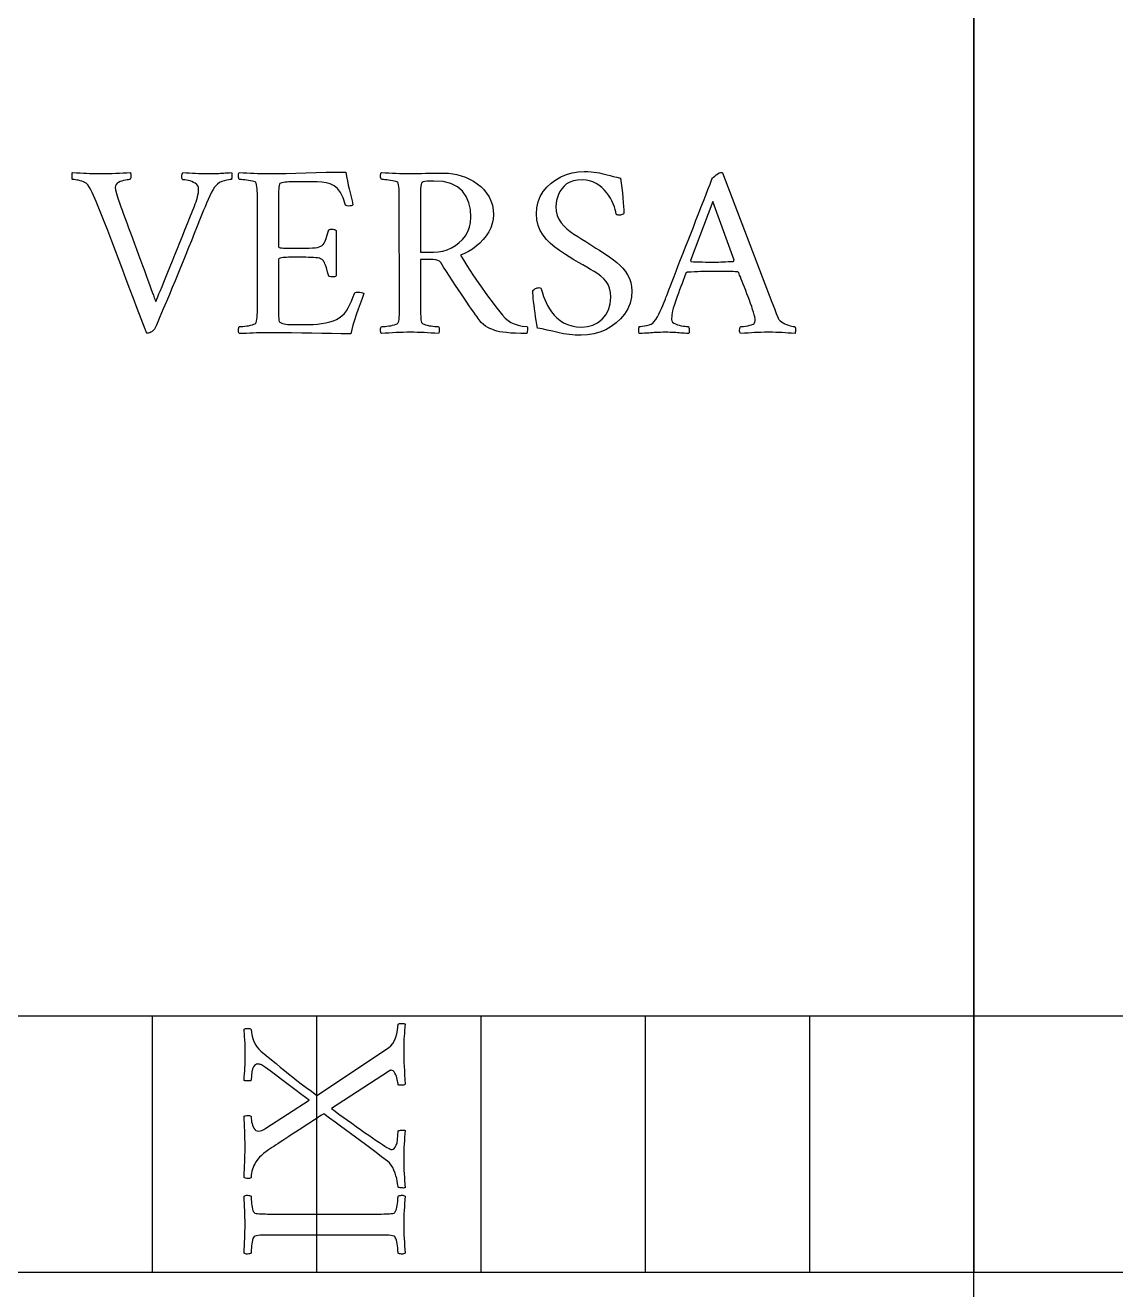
# Model space of a CAD drawing. Header units: millimetres. Extents: x -76 to 76, y -76 to 86.
# Drawn here: x -16.79 to 2.51, y -35.19 to -12.82 of the extents above; entities that cross this region are included whole.
import ezdxf

# ---------------------------------------------------------------- set-up
doc = ezdxf.new("R2010")
doc.units = ezdxf.units.MM
for name, color, linetype in [('CUT_OUTER', 1, 'Continuous'), ('ENGRAVE', 7, 'Continuous'), ('TEXT', 5, 'Continuous')]:
    doc.layers.add(name, color=color, linetype=linetype)

msp = doc.modelspace()

# ---------------------------------------------------------------- linework, layer by layer
at = {"layer": 'CUT_OUTER'}
msp.add_arc((0.0001, -0.0001), 75.9999, 179.913117, 0.0001, dxfattribs=at)
at = {"layer": 'ENGRAVE'}
for points in [[(0, -51.3), (0, 51.3)], [(-34.884, 0), (-34.884, -34.884), (34.884, -34.884), (34.884, 0)], [(-30.3491, 0), (-30.3491, -30.3491), (30.3491, -30.3491), (30.3491, 0)], [(0, 0), (0, -34.884)], [(-14.535, -34.884), (-14.535, -30.3491)], [(-11.628, -34.884), (-11.628, -30.3491)], [(-8.721, -34.884), (-8.721, -30.3491)], [(-5.814, -34.884), (-5.814, -30.3491)], [(-2.907, -34.884), (-2.907, -30.3491)], [(0, -34.884), (0, -30.3491)], [(0, -34.884), (0, -30.3491)]]:
    msp.add_lwpolyline(points, dxfattribs=at)
for radius in [74.48, 74.48, 72.485, 68.78, 68.78, 65.854, 60.42, 60.42, 57.228, 51.3, 51.3]:
    msp.add_circle((0, 0), radius, dxfattribs=at)
at = {"layer": 'TEXT'}
for points in [[(-15.4583, -15.4408), (-15.3887, -15.4404), (-15.3201, -15.4391), (-15.2526, -15.4371), (-15.1862, -15.4342), (-15.1207, -15.431), (-15.0557, -15.4282), (-14.9912, -15.4256), (-14.9273, -15.4232), (-14.9236, -15.4341), (-14.9213, -15.449), (-14.9203, -15.4681), (-14.9207, -15.4913), (-14.9225, -15.5136), (-14.9257, -15.5302), (-14.9302, -15.541), (-14.9361, -15.5461), (-14.9477, -15.5468), (-14.9652, -15.5489), (-14.9883, -15.5523), (-15.0173, -15.5571), (-15.0487, -15.5637), (-15.0793, -15.5724), (-15.109, -15.5834), (-15.138, -15.5966), (-15.1629, -15.6129), (-15.1808, -15.6333), (-15.1915, -15.6579), (-15.195, -15.6865), (-15.1901, -15.731), (-15.1753, -15.7941), (-15.1506, -15.8758), (-15.116, -15.9762), (-15.097, -16.0284), (-15.0749, -16.0887), (-15.0498, -16.1568), (-15.0217, -16.2329), (-14.9914, -16.3151), (-14.9597, -16.4013), (-14.9266, -16.4917), (-14.8922, -16.5862), (-14.857, -16.6828), (-14.8214, -16.7793), (-14.7856, -16.8759), (-14.7496, -16.9724), (-14.7142, -17.067), (-14.6805, -17.1578), (-14.6484, -17.2448), (-14.6179, -17.3279), (-14.5897, -17.4054), (-14.5642, -17.4755), (-14.5414, -17.5381), (-14.5214, -17.5934), (-14.5048, -17.6391), (-14.4923, -17.673), (-14.4839, -17.695), (-14.4797, -17.7053), (-14.4728, -17.6904), (-14.461, -17.6631), (-14.4443, -17.6234), (-14.4226, -17.5715), (-14.397, -17.5093), (-14.3683, -17.4393), (-14.3366, -17.3612), (-14.3019, -17.2752), (-14.2648, -17.1829), (-14.2257, -17.086), (-14.1847, -16.9843), (-14.1417, -16.8781), (-14.0977, -16.769), (-14.0534, -16.6592), (-14.0089, -16.5485), (-13.964, -16.437), (-13.9197, -16.3267), (-13.8768, -16.2198), (-13.8352, -16.1161), (-13.795, -16.0157), (-13.7802, -15.9778), (-13.7665, -15.9389), (-13.7539, -15.8988), (-13.7424, -15.8577), (-13.7328, -15.8177), (-13.7259, -15.7809), (-13.7218, -15.7474), (-13.7204, -15.7173), (-13.7241, -15.6844), (-13.7353, -15.6558), (-13.7538, -15.6317), (-13.7797, -15.6119), (-13.8099, -15.5958), (-13.8411, -15.5823), (-13.8735, -15.5716), (-13.907, -15.5637), (-13.9384, -15.5579), (-13.9646, -15.5538), (-13.9855, -15.5513), (-14.0013, -15.5505), (-14.009, -15.5435), (-14.0145, -15.5313), (-14.0178, -15.5139), (-14.0189, -15.4913), (-14.0178, -15.4681), (-14.0145, -15.449), (-14.009, -15.4341), (-14.0013, -15.4232), (-13.9429, -15.4256), (-13.8861, -15.4282), (-13.831, -15.431), (-13.7775, -15.4342), (-13.724, -15.4371), (-13.6689, -15.4391), (-13.6121, -15.4404), (-13.5537, -15.4408), (-13.5058, -15.4406), (-13.4632, -15.4402), (-13.4257, -15.4395), (-13.3935, -15.4386), (-13.364, -15.4374), (-13.3348, -15.4358), (-13.3059, -15.4341), (-13.2772, -15.432), (-13.247, -15.4298), (-13.2136, -15.4276), (-13.1768, -15.4254), (-13.1368, -15.4232), (-13.1332, -15.4342), (-13.1313, -15.4496), (-13.131, -15.4693), (-13.1324, -15.4934), (-13.1348, -15.5165), (-13.1378, -15.5329), (-13.1414, -15.5428), (-13.1455, -15.5461), (-13.1629, -15.5475), (-13.1889, -15.5516), (-13.2233, -15.5585), (-13.2662, -15.5681), (-13.3111, -15.5818), (-13.3512, -15.601), (-13.3868, -15.6257), (-13.4176, -15.6558), (-13.4389, -15.6834), (-13.4632, -15.7222), (-13.4904, -15.7723), (-13.5208, -15.8336), (-13.5516, -15.8998), (-13.5806, -15.9647), (-13.6076, -16.0282), (-13.6327, -16.0903), (-13.6907, -16.2343), (-13.7462, -16.3723), (-13.7993, -16.5042), (-13.8499, -16.6301), (-13.899, -16.7519), (-13.9476, -16.8715), (-13.9956, -16.9889), (-14.043, -17.1041), (-14.0906, -17.2193), (-14.139, -17.3367), (-14.1882, -17.4563), (-14.2383, -17.578), (-14.2904, -17.7042), (-14.3458, -17.837), (-14.4045, -17.9763), (-14.4665, -18.1222), (-14.4845, -18.1606), (-14.5033, -18.1925), (-14.5229, -18.2177), (-14.5433, -18.2363), (-14.5643, -18.2498), (-14.5855, -18.2594), (-14.6071, -18.2651), (-14.6289, -18.2671), (-14.6352, -18.2653), (-14.641, -18.2599), (-14.6462, -18.251), (-14.6508, -18.2385), (-14.6552, -18.2252), (-14.6596, -18.2139), (-14.664, -18.2044), (-14.6684, -18.1968), (-14.7396, -18.0091), (-14.8083, -17.8277), (-14.8745, -17.6525), (-14.9383, -17.4837), (-15.0011, -17.3173), (-15.0645, -17.1496), (-15.1284, -16.9805), (-15.1928, -16.81), (-15.2596, -16.6345), (-15.3305, -16.4502), (-15.4055, -16.2571), (-15.4847, -16.0552), (-15.5087, -15.9932), (-15.5324, -15.9345), (-15.5558, -15.8791), (-15.579, -15.827), (-15.6028, -15.7776), (-15.6278, -15.7304), (-15.6543, -15.6854), (-15.6822, -15.6427), (-15.6953, -15.6259), (-15.7129, -15.6108), (-15.7348, -15.5974), (-15.7612, -15.5856), (-15.7895, -15.5755), (-15.8177, -15.567), (-15.8455, -15.5601), (-15.8731, -15.5549), (-15.8987, -15.551), (-15.9208, -15.5483), (-15.9393, -15.5467), (-15.9543, -15.5461), (-15.9562, -15.5424), (-15.9575, -15.5313), (-15.9584, -15.5128), (-15.9586, -15.4869), (-15.9584, -15.4607), (-15.9575, -15.4413), (-15.9562, -15.4289), (-15.9543, -15.4232), (-15.8828, -15.4256), (-15.8177, -15.4282), (-15.7588, -15.431), (-15.7063, -15.4342), (-15.6538, -15.4371), (-15.5949, -15.4391), (-15.5298, -15.4404), (-15.4583, -15.4408)], [(-12.4916, -15.4408), (-12.3364, -15.44), (-12.1734, -15.4375), (-12.0028, -15.4334), (-11.8246, -15.4276), (-11.6435, -15.4219), (-11.4647, -15.4177), (-11.288, -15.4153), (-11.1136, -15.4145), (-11.1018, -15.494), (-11.0884, -15.5702), (-11.0733, -15.6432), (-11.0565, -15.7129), (-11.0393, -15.7815), (-11.0225, -15.8511), (-11.0063, -15.9219), (-10.9907, -15.9938), (-11.0036, -16.0034), (-11.0203, -16.0102), (-11.0409, -16.0143), (-11.0653, -16.0157), (-11.0906, -16.0138), (-11.1092, -16.008), (-11.1213, -15.9984), (-11.1268, -15.985), (-11.1654, -15.8673), (-11.2112, -15.7732), (-11.2642, -15.7027), (-11.3242, -15.6558), (-11.3906, -15.6251), (-11.4625, -15.6032), (-11.5398, -15.59), (-11.6227, -15.5856), (-11.9913, -15.5856), (-12.0072, -15.5857), (-12.0286, -15.5862), (-12.0555, -15.5868), (-12.0879, -15.5878), (-12.1224, -15.5893), (-12.1559, -15.5916), (-12.1883, -15.5948), (-12.2195, -15.5988), (-12.247, -15.604), (-12.2678, -15.6108), (-12.2821, -15.6193), (-12.2897, -15.6295), (-12.2956, -15.6531), (-12.3002, -15.68), (-12.3033, -15.7101), (-12.3051, -15.7436), (-12.3061, -15.779), (-12.3068, -15.8149), (-12.3072, -15.8514), (-12.3073, -15.8884), (-12.3073, -15.903), (-12.3073, -15.9159), (-12.3073, -15.9271), (-12.3073, -15.9367), (-12.3073, -16.7354), (-12.3037, -16.7434), (-12.293, -16.7497), (-12.2752, -16.7544), (-12.2502, -16.7574), (-12.2209, -16.7593), (-12.1899, -16.7607), (-12.1573, -16.7615), (-12.123, -16.7618), (-11.8992, -16.7618), (-11.8266, -16.7612), (-11.7626, -16.7596), (-11.707, -16.7568), (-11.66, -16.753), (-11.6201, -16.7472), (-11.5859, -16.7387), (-11.5575, -16.7275), (-11.5349, -16.7135), (-11.5162, -16.6962), (-11.4998, -16.6751), (-11.4855, -16.6501), (-11.4735, -16.6213), (-11.4622, -16.5879), (-11.4504, -16.5489), (-11.4381, -16.5045), (-11.4252, -16.4546), (-11.4197, -16.4411), (-11.4076, -16.4315), (-11.389, -16.4258), (-11.3637, -16.4238), (-11.3393, -16.4252), (-11.3188, -16.4293), (-11.302, -16.4362), (-11.2891, -16.4458), (-11.2891, -17.2533), (-11.3001, -17.261), (-11.3155, -17.2665), (-11.3352, -17.2697), (-11.3594, -17.2708), (-11.3832, -17.2689), (-11.4021, -17.2632), (-11.4161, -17.2536), (-11.4252, -17.2401), (-11.4399, -17.1829), (-11.4532, -17.1342), (-11.4651, -17.0941), (-11.4757, -17.0624), (-11.4853, -17.0371), (-11.4943, -17.0163), (-11.5028, -16.9998), (-11.5108, -16.9878), (-11.5189, -16.9783), (-11.5278, -16.9697), (-11.5375, -16.9619), (-11.5481, -16.9549), (-11.5626, -16.9468), (-11.5843, -16.9401), (-11.6131, -16.9347), (-11.649, -16.9307), (-11.6895, -16.9277), (-11.7318, -16.9252), (-11.7761, -16.9233), (-11.8224, -16.9219), (-11.8688, -16.921), (-11.914, -16.9203), (-11.9577, -16.9199), (-12.0001, -16.9198), (-12.0296, -16.9199), (-12.061, -16.9203), (-12.0943, -16.921), (-12.1296, -16.9219), (-12.1645, -16.9233), (-12.197, -16.9252), (-12.2271, -16.9277), (-12.2546, -16.9307), (-12.2777, -16.935), (-12.2941, -16.9411), (-12.304, -16.9492), (-12.3073, -16.9593), (-12.3073, -17.7755), (-12.3073, -17.7805), (-12.3073, -17.7865), (-12.3073, -17.7936), (-12.3073, -17.8019), (-12.3072, -17.8348), (-12.3068, -17.8721), (-12.3061, -17.9138), (-12.3051, -17.9599), (-12.303, -18.0029), (-12.2991, -18.0356), (-12.2932, -18.0578), (-12.2854, -18.0696), (-12.2622, -18.0834), (-12.2365, -18.0943), (-12.2084, -18.1021), (-12.1778, -18.1069), (-12.1415, -18.1098), (-12.0961, -18.1118), (-12.0417, -18.113), (-11.9782, -18.1135), (-11.7719, -18.1135), (-11.6954, -18.1115), (-11.6194, -18.1058), (-11.544, -18.0962), (-11.4691, -18.0827), (-11.3983, -18.0657), (-11.3352, -18.0454), (-11.2798, -18.0218), (-11.2321, -17.995), (-11.1844, -17.9608), (-11.1421, -17.9198), (-11.1054, -17.8719), (-11.0741, -17.8172), (-11.0458, -17.7578), (-11.0181, -17.696), (-10.991, -17.6317), (-10.9644, -17.5649), (-10.9572, -17.5534), (-10.9446, -17.5451), (-10.9265, -17.5402), (-10.9029, -17.5385), (-10.8667, -17.5402), (-10.8371, -17.5451), (-10.8141, -17.5534), (-10.7976, -17.5649), (-10.829, -17.654), (-10.8618, -17.7459), (-10.8959, -17.8405), (-10.9315, -17.9379), (-10.9645, -18.0331), (-10.9913, -18.1211), (-11.0117, -18.2021), (-11.0258, -18.2758), (-11.1989, -18.2753), (-11.3714, -18.2736), (-11.5434, -18.2709), (-11.7148, -18.2671), (-11.8915, -18.2632), (-12.0791, -18.2605), (-12.2777, -18.2588), (-12.4872, -18.2583), (-12.5599, -18.2587), (-12.6288, -18.2599), (-12.6938, -18.262), (-12.7549, -18.2649), (-12.8147, -18.2677), (-12.8756, -18.2698), (-12.9376, -18.271), (-13.0007, -18.2715), (-13.0082, -18.261), (-13.0133, -18.2473), (-13.0159, -18.2303), (-13.0161, -18.21), (-13.0143, -18.1897), (-13.0111, -18.1727), (-13.0066, -18.159), (-13.0007, -18.1486), (-12.9848, -18.1482), (-12.9634, -18.1469), (-12.9365, -18.1449), (-12.9042, -18.142), (-12.8695, -18.138), (-12.8356, -18.1327), (-12.8025, -18.1259), (-12.7703, -18.1178), (-12.7422, -18.1088), (-12.7215, -18.0992), (-12.7082, -18.089), (-12.7023, -18.0784), (-12.6945, -18.0501), (-12.6886, -18.018), (-12.6846, -17.9821), (-12.6825, -17.9423), (-12.6816, -17.8998), (-12.6809, -17.8556), (-12.6805, -17.8098), (-12.6803, -17.7624), (-12.6803, -15.9323), (-12.6805, -15.8847), (-12.6809, -15.8385), (-12.6816, -15.7937), (-12.6825, -15.7502), (-12.6846, -15.7095), (-12.6886, -15.6728), (-12.6945, -15.6403), (-12.7023, -15.6119), (-12.7082, -15.5996), (-12.7215, -15.5889), (-12.7422, -15.5798), (-12.7703, -15.5724), (-12.8025, -15.5663), (-12.8356, -15.5609), (-12.8695, -15.5564), (-12.9042, -15.5527), (-12.9365, -15.5498), (-12.9634, -15.5478), (-12.9848, -15.5465), (-13.0007, -15.5461), (-13.0066, -15.5357), (-13.0111, -15.522), (-13.0143, -15.505), (-13.0161, -15.4847), (-13.0159, -15.4644), (-13.0133, -15.4474), (-13.0082, -15.4337), (-13.0007, -15.4232), (-12.9351, -15.4256), (-12.8701, -15.4282), (-12.8057, -15.431), (-12.7418, -15.4342), (-12.6784, -15.4371), (-12.6156, -15.4391), (-12.5533, -15.4404), (-12.4916, -15.4408)], [(-9.3713, -15.432), (-9.2983, -15.435), (-9.2243, -15.4441), (-9.1491, -15.4592), (-9.0729, -15.4803), (-8.9976, -15.5072), (-8.9253, -15.5395), (-8.8561, -15.5774), (-8.7898, -15.6207), (-8.7282, -15.6697), (-8.673, -15.7244), (-8.624, -15.7849), (-8.5814, -15.8511), (-8.5468, -15.9231), (-8.5221, -16.0009), (-8.5073, -16.0844), (-8.5024, -16.1737), (-8.5077, -16.2499), (-8.5238, -16.3251), (-8.5505, -16.3992), (-8.5879, -16.4721), (-8.6337, -16.5423), (-8.6856, -16.6082), (-8.7435, -16.6696), (-8.8074, -16.7267), (-8.875, -16.7777), (-8.944, -16.821), (-9.0143, -16.8567), (-9.086, -16.8846), (-9.0295, -16.9771), (-8.9741, -17.0657), (-8.9198, -17.1504), (-8.8666, -17.2313), (-8.8134, -17.3102), (-8.7591, -17.3888), (-8.7037, -17.4671), (-8.6472, -17.5451), (-8.5885, -17.6251), (-8.5265, -17.7092), (-8.4612, -17.7973), (-8.3926, -17.8896), (-8.3456, -17.9472), (-8.2966, -17.9972), (-8.2458, -18.0394), (-8.193, -18.074), (-8.1349, -18.1017), (-8.0684, -18.1233), (-7.9934, -18.139), (-7.9099, -18.1486), (-7.9028, -18.1593), (-7.8989, -18.1738), (-7.8984, -18.1922), (-7.9011, -18.2144), (-7.9052, -18.2361), (-7.9088, -18.2528), (-7.9118, -18.2646), (-7.9143, -18.2715), (-8.0173, -18.2705), (-8.1112, -18.2676), (-8.1961, -18.2628), (-8.272, -18.2561), (-8.3385, -18.248), (-8.3954, -18.2391), (-8.4427, -18.2293), (-8.4804, -18.2188), (-8.5046, -18.2088), (-8.5331, -18.1963), (-8.566, -18.1813), (-8.6033, -18.1639), (-8.6425, -18.1416), (-8.6812, -18.1118), (-8.7193, -18.0746), (-8.7569, -18.0301), (-8.7728, -18.0084), (-8.7942, -17.9785), (-8.8211, -17.9404), (-8.8534, -17.894), (-8.8902, -17.8408), (-8.9302, -17.7821), (-8.9736, -17.7179), (-9.0202, -17.6483), (-9.0693, -17.5746), (-9.1201, -17.4985), (-9.1724, -17.4199), (-9.2265, -17.3389), (-9.2808, -17.257), (-9.334, -17.1759), (-9.3861, -17.0957), (-9.4371, -17.0163), (-9.4585, -16.9933), (-9.4876, -16.9768), (-9.5244, -16.9669), (-9.5688, -16.9636), (-9.7926, -16.9636), (-9.7926, -17.7624), (-9.7926, -17.769), (-9.7926, -17.7755), (-9.7926, -17.7821), (-9.7926, -17.7887), (-9.7926, -17.7953), (-9.7926, -17.8019), (-9.7926, -17.8085), (-9.7926, -17.815), (-9.7925, -17.8558), (-9.7921, -17.8946), (-9.7914, -17.9315), (-9.7904, -17.9664), (-9.7886, -17.9989), (-9.7855, -18.0284), (-9.781, -18.0549), (-9.7751, -18.0784), (-9.7674, -18.089), (-9.7531, -18.0992), (-9.7323, -18.1088), (-9.7048, -18.1178), (-9.6736, -18.1259), (-9.6412, -18.1327), (-9.6077, -18.138), (-9.5732, -18.142), (-9.5408, -18.1449), (-9.5139, -18.1469), (-9.4925, -18.1482), (-9.4766, -18.1486), (-9.4707, -18.159), (-9.4662, -18.1727), (-9.4631, -18.1897), (-9.4613, -18.21), (-9.4614, -18.2303), (-9.464, -18.2473), (-9.4691, -18.261), (-9.4766, -18.2715), (-9.5418, -18.2672), (-9.6055, -18.2632), (-9.6679, -18.2595), (-9.729, -18.2561), (-9.7897, -18.2532), (-9.8513, -18.2512), (-9.9137, -18.2499), (-9.9769, -18.2495), (-10.0387, -18.2499), (-10.1009, -18.2512), (-10.1637, -18.2532), (-10.2271, -18.2561), (-10.291, -18.2595), (-10.3555, -18.2632), (-10.4205, -18.2672), (-10.486, -18.2715), (-10.4936, -18.261), (-10.4986, -18.2473), (-10.5012, -18.2303), (-10.5014, -18.21), (-10.4996, -18.1897), (-10.4964, -18.1727), (-10.4919, -18.159), (-10.486, -18.1486), (-10.4701, -18.1482), (-10.4487, -18.1469), (-10.4218, -18.1449), (-10.3895, -18.142), (-10.3548, -18.138), (-10.3209, -18.1327), (-10.2878, -18.1259), (-10.2556, -18.1178), (-10.2275, -18.1088), (-10.2068, -18.0992), (-10.1935, -18.089), (-10.1876, -18.0784), (-10.1798, -18.0501), (-10.1739, -18.018), (-10.1699, -17.9821), (-10.1678, -17.9423), (-10.1669, -17.8998), (-10.1662, -17.8556), (-10.1658, -17.8098), (-10.1656, -17.7624), (-10.17, -15.9323), (-10.1702, -15.8847), (-10.1706, -15.8385), (-10.1713, -15.7937), (-10.1722, -15.7502), (-10.1743, -15.7095), (-10.1783, -15.6728), (-10.1842, -15.6403), (-10.192, -15.6119), (-10.1979, -15.5996), (-10.2112, -15.5889), (-10.2319, -15.5798), (-10.26, -15.5724), (-10.2921, -15.5663), (-10.3247, -15.5609), (-10.3579, -15.5564), (-10.3917, -15.5527), (-10.4231, -15.5498), (-10.4493, -15.5478), (-10.4702, -15.5465), (-10.486, -15.5461), (-10.4919, -15.5357), (-10.4964, -15.522), (-10.4996, -15.505), (-10.5014, -15.4847), (-10.5012, -15.4644), (-10.4986, -15.4474), (-10.4936, -15.4337), (-10.486, -15.4232), (-10.4206, -15.4256), (-10.356, -15.4282), (-10.2922, -15.431), (-10.2293, -15.4342), (-10.1669, -15.4371), (-10.1048, -15.4391), (-10.0429, -15.4404), (-9.9813, -15.4408), (-9.9165, -15.4405), (-9.8491, -15.4397), (-9.7793, -15.4383), (-9.707, -15.4364), (-9.6309, -15.4345), (-9.5496, -15.4331), (-9.4631, -15.4323), (-9.3713, -15.432)], [(-6.9005, -15.4057), (-6.8354, -15.4066), (-6.776, -15.4095), (-6.7224, -15.4143), (-6.6745, -15.421), (-6.6292, -15.4294), (-6.5834, -15.4391), (-6.5371, -15.4502), (-6.4902, -15.4627), (-6.4401, -15.4764), (-6.3843, -15.4913), (-6.3227, -15.5072), (-6.2554, -15.5242), (-6.2429, -15.6082), (-6.2318, -15.6937), (-6.2221, -15.7805), (-6.2137, -15.8687), (-6.2067, -15.9519), (-6.2011, -16.0239), (-6.1968, -16.0847), (-6.1939, -16.1342), (-6.1942, -16.1445), (-6.1994, -16.1534), (-6.2096, -16.1609), (-6.2247, -16.1671), (-6.2414, -16.1719), (-6.2565, -16.1753), (-6.2699, -16.1774), (-6.2817, -16.1781), (-6.2962, -16.177), (-6.3091, -16.1737), (-6.3204, -16.1682), (-6.33, -16.1605), (-6.3366, -16.1194), (-6.3475, -16.0749), (-6.3629, -16.0272), (-6.3826, -15.9762), (-6.4066, -15.9241), (-6.4348, -15.8731), (-6.467, -15.8231), (-6.5033, -15.7743), (-6.5437, -15.7281), (-6.5878, -15.686), (-6.6358, -15.648), (-6.6877, -15.6141), (-6.7432, -15.5863), (-6.8023, -15.5664), (-6.865, -15.5545), (-6.9312, -15.5505), (-7.0143, -15.5552), (-7.0881, -15.5692), (-7.1526, -15.5925), (-7.2077, -15.6251), (-7.2546, -15.6646), (-7.2944, -15.7085), (-7.327, -15.7568), (-7.3525, -15.8094), (-7.3717, -15.864), (-7.3854, -15.918), (-7.3937, -15.9715), (-7.3964, -16.0245), (-7.3908, -16.1065), (-7.3739, -16.1814), (-7.3458, -16.2491), (-7.3065, -16.3097), (-7.2585, -16.3651), (-7.2044, -16.4173), (-7.1443, -16.4661), (-7.0782, -16.5116), (-7.009, -16.5558), (-6.9395, -16.6005), (-6.8696, -16.6457), (-6.7996, -16.6915), (-6.7455, -16.7253), (-6.6888, -16.7607), (-6.6292, -16.7977), (-6.567, -16.8364), (-6.5039, -16.877), (-6.4419, -16.9198), (-6.381, -16.9647), (-6.3212, -17.0119), (-6.2647, -17.062), (-6.2137, -17.1156), (-6.1682, -17.1728), (-6.1281, -17.2335), (-6.0955, -17.2981), (-6.0722, -17.3668), (-6.0582, -17.4397), (-6.0535, -17.5166), (-6.0616, -17.6295), (-6.0859, -17.7355), (-6.1263, -17.8346), (-6.183, -17.9269), (-6.2524, -18.0109), (-6.3311, -18.0849), (-6.4191, -18.1491), (-6.5165, -18.2034), (-6.62, -18.2466), (-6.7266, -18.2775), (-6.8362, -18.296), (-6.9488, -18.3022), (-7.0553, -18.2992), (-7.16, -18.2901), (-7.2627, -18.275), (-7.3635, -18.2539), (-7.4607, -18.2309), (-7.5528, -18.21), (-7.6396, -18.1914), (-7.7212, -18.1749), (-7.7339, -18.1102), (-7.7459, -18.0432), (-7.757, -17.9741), (-7.7673, -17.9028), (-7.7766, -17.8326), (-7.7848, -17.7668), (-7.7919, -17.7053), (-7.798, -17.6483), (-7.8028, -17.5986), (-7.8062, -17.5594), (-7.8083, -17.5306), (-7.809, -17.5122), (-7.7976, -17.5017), (-7.7854, -17.4919), (-7.7723, -17.483), (-7.7585, -17.4749), (-7.7441, -17.4682), (-7.7294, -17.4634), (-7.7145, -17.4605), (-7.6992, -17.4596), (-7.6814, -17.462), (-7.6674, -17.4694), (-7.6573, -17.4818), (-7.651, -17.4991), (-7.6426, -17.5327), (-7.6307, -17.572), (-7.6152, -17.6171), (-7.5961, -17.668), (-7.5728, -17.7222), (-7.5445, -17.7772), (-7.5113, -17.833), (-7.4732, -17.8896), (-7.4296, -17.9444), (-7.38, -17.9944), (-7.3243, -18.0398), (-7.2626, -18.0805), (-7.1939, -18.1141), (-7.1172, -18.1381), (-7.0326, -18.1525), (-6.94, -18.1573), (-6.8402, -18.1487), (-6.7469, -18.1228), (-6.6602, -18.0796), (-6.5801, -18.0191), (-6.5129, -17.943), (-6.4649, -17.8529), (-6.4361, -17.7488), (-6.4265, -17.6307), (-6.4316, -17.5457), (-6.4468, -17.4705), (-6.4722, -17.4052), (-6.5077, -17.3498), (-6.5513, -17.301), (-6.601, -17.2555), (-6.6567, -17.2132), (-6.7184, -17.1743), (-6.7843, -17.1364), (-6.8528, -17.0975), (-6.9237, -17.0574), (-6.9971, -17.0163), (-7.0789, -16.9668), (-7.1622, -16.9148), (-7.2468, -16.8604), (-7.3328, -16.8035), (-7.416, -16.7427), (-7.4924, -16.6767), (-7.562, -16.6056), (-7.6246, -16.5292), (-7.6765, -16.4466), (-7.7135, -16.3569), (-7.7357, -16.2601), (-7.7431, -16.1561), (-7.7356, -16.0457), (-7.713, -15.9427), (-7.6752, -15.8471), (-7.6224, -15.759), (-7.5576, -15.6793), (-7.4836, -15.6092), (-7.4007, -15.5487), (-7.3086, -15.4978), (-7.2107, -15.4575), (-7.1101, -15.4287), (-7.0067, -15.4114), (-6.9005, -15.4057)], [(-5.461, -17.6614), (-5.4584, -17.6547), (-5.4506, -17.6346), (-5.4376, -17.601), (-5.4193, -17.5539), (-5.3967, -17.4953), (-5.3705, -17.4272), (-5.3408, -17.3494), (-5.3074, -17.2621), (-5.2711, -17.1673), (-5.2323, -17.0673), (-5.191, -16.9621), (-5.1472, -16.8517), (-5.1021, -16.7379), (-5.0567, -16.6224), (-5.0111, -16.5053), (-4.9651, -16.3865), (-4.9194, -16.2682), (-4.8746, -16.1523), (-4.8306, -16.0389), (-4.7874, -15.9279), (-4.7458, -15.8215), (-4.7067, -15.7217), (-4.6701, -15.6284), (-4.636, -15.5417), (-4.6246, -15.5236), (-4.608, -15.5044), (-4.5862, -15.4841), (-4.5592, -15.4627), (-4.5313, -15.4435), (-4.5071, -15.4298), (-4.4863, -15.4216), (-4.4692, -15.4188), (-4.4652, -15.419), (-4.4621, -15.4194), (-4.4597, -15.4201), (-4.4582, -15.421), (-4.4567, -15.4223), (-4.4544, -15.4238), (-4.4512, -15.4256), (-4.4473, -15.4276), (-3.5739, -17.7185), (-3.5309, -17.8315), (-3.4982, -17.916), (-3.476, -17.9719), (-3.4642, -17.9994), (-3.4506, -18.0227), (-3.4318, -18.0443), (-3.4078, -18.0644), (-3.3786, -18.0827), (-3.3468, -18.0991), (-3.315, -18.1129), (-3.2832, -18.1243), (-3.2514, -18.1332), (-3.2224, -18.1399), (-3.1992, -18.1447), (-3.1818, -18.1476), (-3.1702, -18.1486), (-3.1628, -18.161), (-3.1581, -18.1765), (-3.1562, -18.1951), (-3.157, -18.2166), (-3.1592, -18.2373), (-3.1614, -18.2533), (-3.1636, -18.2647), (-3.1658, -18.2715), (-3.2278, -18.2672), (-3.2865, -18.2632), (-3.3419, -18.2595), (-3.394, -18.2561), (-3.4469, -18.2532), (-3.5048, -18.2512), (-3.5676, -18.2499), (-3.6354, -18.2495), (-3.7068, -18.2499), (-3.772, -18.2512), (-3.8308, -18.2532), (-3.8833, -18.2561), (-3.9358, -18.2595), (-3.9947, -18.2632), (-4.0598, -18.2672), (-4.1313, -18.2715), (-4.1388, -18.261), (-4.1439, -18.2473), (-4.1465, -18.2303), (-4.1466, -18.21), (-4.1446, -18.1897), (-4.1406, -18.1727), (-4.1347, -18.159), (-4.1269, -18.1486), (-4.1044, -18.1476), (-4.0764, -18.1447), (-4.043, -18.1399), (-4.004, -18.1332), (-3.9656, -18.1248), (-3.9338, -18.1151), (-3.9086, -18.104), (-3.8899, -18.0915), (-3.8822, -18.0811), (-3.8767, -18.0674), (-3.8734, -18.0504), (-3.8723, -18.0301), (-3.8741, -18.0069), (-3.8795, -17.9769), (-3.8884, -17.94), (-3.9009, -17.8962), (-3.9161, -17.8475), (-3.9332, -17.7958), (-3.9523, -17.7411), (-3.9733, -17.6834), (-3.9952, -17.6245), (-4.0172, -17.5665), (-4.0391, -17.5093), (-4.0611, -17.453), (-4.082, -17.3995), (-4.1011, -17.3509), (-4.1182, -17.3073), (-4.1335, -17.2686), (-4.146, -17.237), (-4.1549, -17.2143), (-4.1602, -17.2008), (-4.162, -17.1962), (-4.1625, -17.1957), (-4.1642, -17.194), (-4.1669, -17.1913), (-4.1708, -17.1875), (-4.1752, -17.1836), (-4.1796, -17.1809), (-4.1839, -17.1792), (-4.1883, -17.1787), (-4.2232, -17.1768), (-4.2618, -17.1754), (-4.3044, -17.1746), (-4.3507, -17.1743), (-4.3982, -17.1743), (-4.444, -17.1743), (-4.4881, -17.1743), (-4.5306, -17.1743), (-4.5416, -17.1743), (-4.5526, -17.1743), (-4.5636, -17.1743), (-4.5745, -17.1743), (-4.5852, -17.1743), (-4.5954, -17.1743), (-4.605, -17.1743), (-4.614, -17.1743), (-4.6774, -17.1744), (-4.7358, -17.1748), (-4.7893, -17.1755), (-4.8378, -17.1765), (-4.8872, -17.178), (-4.9432, -17.1803), (-5.0057, -17.1835), (-5.0748, -17.1875), (-5.0773, -17.1879), (-5.0803, -17.1891), (-5.0839, -17.1912), (-5.088, -17.194), (-5.0918, -17.1969), (-5.0946, -17.199), (-5.0962, -17.2002), (-5.0968, -17.2006), (-5.0988, -17.2061), (-5.105, -17.2226), (-5.1153, -17.25), (-5.1297, -17.2884), (-5.147, -17.3343), (-5.1659, -17.3844), (-5.1865, -17.4386), (-5.2087, -17.4969), (-5.231, -17.5562), (-5.252, -17.6137), (-5.2716, -17.6692), (-5.2899, -17.7229), (-5.3078, -17.7755), (-5.3222, -17.8238), (-5.3331, -17.8677), (-5.3403, -17.9072), (-5.3451, -17.9426), (-5.3486, -17.9741), (-5.3506, -18.0018), (-5.3513, -18.0257), (-5.3471, -18.0486), (-5.3343, -18.069), (-5.3131, -18.087), (-5.2833, -18.1025), (-5.249, -18.1155), (-5.2142, -18.1261), (-5.1788, -18.1342), (-5.1429, -18.1398), (-5.1101, -18.1436), (-5.0842, -18.1464), (-5.0651, -18.148), (-5.0529, -18.1486), (-5.0488, -18.1553), (-5.0452, -18.1667), (-5.0422, -18.1827), (-5.0397, -18.2034), (-5.0384, -18.225), (-5.0386, -18.2435), (-5.0405, -18.259), (-5.0441, -18.2715), (-5.0843, -18.2693), (-5.1215, -18.2671), (-5.1556, -18.2649), (-5.1867, -18.2627), (-5.2164, -18.2605), (-5.246, -18.2583), (-5.2756, -18.2561), (-5.3052, -18.2539), (-5.3372, -18.252), (-5.3738, -18.2506), (-5.4151, -18.2498), (-5.461, -18.2495), (-5.5074, -18.2498), (-5.5499, -18.2506), (-5.5886, -18.252), (-5.6234, -18.2539), (-5.6563, -18.2561), (-5.6892, -18.2583), (-5.7222, -18.2605), (-5.7551, -18.2627), (-5.7902, -18.2649), (-5.8297, -18.2671), (-5.8736, -18.2693), (-5.9218, -18.2715), (-5.9257, -18.2647), (-5.9284, -18.2533), (-5.9301, -18.2373), (-5.9306, -18.2166), (-5.9301, -18.1951), (-5.9284, -18.1765), (-5.9257, -18.161), (-5.9218, -18.1486), (-5.8987, -18.1473), (-5.8686, -18.1436), (-5.8317, -18.1375), (-5.788, -18.1288), (-5.7448, -18.1174), (-5.7095, -18.103), (-5.6822, -18.0856), (-5.6629, -18.0652), (-5.6312, -18.0223), (-5.602, -17.9769), (-5.5753, -17.929), (-5.551, -17.8787), (-5.5281, -17.8264), (-5.5055, -17.7728), (-5.4831, -17.7178), (-5.461, -17.6614)], [(-8.9017, -16.2132), (-8.9112, -16.0791), (-8.9396, -15.9575), (-8.9869, -15.8487), (-9.0531, -15.7524), (-9.1416, -15.6737), (-9.2556, -15.6174), (-9.395, -15.5837), (-9.56, -15.5724), (-9.5824, -15.5727), (-9.6099, -15.5735), (-9.6427, -15.5749), (-9.6807, -15.5768), (-9.717, -15.5807), (-9.7449, -15.5878), (-9.7642, -15.5982), (-9.7751, -15.6119), (-9.7829, -15.6351), (-9.7888, -15.6652), (-9.7928, -15.702), (-9.7948, -15.7458), (-9.7958, -15.7931), (-9.7965, -15.8407), (-9.7969, -15.8886), (-9.797, -15.9367), (-9.7926, -16.832), (-9.5644, -16.832), (-9.482, -16.8272), (-9.4015, -16.8128), (-9.3229, -16.7888), (-9.2462, -16.7552), (-9.174, -16.7129), (-9.1085, -16.663), (-9.05, -16.6054), (-8.9983, -16.5401), (-8.956, -16.4679), (-8.9259, -16.3893), (-8.9078, -16.3044), (-8.9017, -16.2132)], [(-4.6228, -15.9367), (-5.0134, -16.9812), (-5.0133, -16.9817), (-5.0128, -16.9834), (-5.0122, -16.9861), (-5.0112, -16.99), (-5.01, -16.9938), (-5.0085, -16.9966), (-5.0067, -16.9982), (-5.0046, -16.9987), (-4.9609, -17.0008), (-4.913, -17.0026), (-4.861, -17.0041), (-4.8049, -17.0053), (-4.7497, -17.0063), (-4.7002, -17.007), (-4.6564, -17.0074), (-4.6184, -17.0075), (-4.5692, -17.0073), (-4.5224, -17.0064), (-4.4781, -17.0051), (-4.4363, -17.0031), (-4.3947, -17.0009), (-4.3513, -16.9987), (-4.3059, -16.9966), (-4.2585, -16.9944), (-4.2546, -16.9937), (-4.2514, -16.9916), (-4.2491, -16.9882), (-4.2476, -16.9834), (-4.2466, -16.9786), (-4.2459, -16.9752), (-4.2455, -16.9731), (-4.2454, -16.9724)], [(-12.899, -32.6692), (-12.8994, -32.5919), (-12.9006, -32.5178), (-12.9027, -32.447), (-12.9056, -32.3796), (-12.9087, -32.314), (-12.9116, -32.249), (-12.9142, -32.1845), (-12.9165, -32.1206), (-12.9056, -32.1168), (-12.8902, -32.114), (-12.8705, -32.1124), (-12.8463, -32.1118), (-12.8233, -32.1129), (-12.8068, -32.1162), (-12.7969, -32.1217), (-12.7937, -32.1294), (-12.793, -32.1467), (-12.7909, -32.1678), (-12.7875, -32.1928), (-12.7827, -32.2216), (-12.7761, -32.2517), (-12.7673, -32.2808), (-12.7563, -32.3088), (-12.7432, -32.3357), (-12.7271, -32.3587), (-12.7075, -32.3752), (-12.6843, -32.385), (-12.6576, -32.3883), (-12.6315, -32.385), (-12.6016, -32.3752), (-12.5679, -32.3587), (-12.5303, -32.3357), (-11.7667, -31.8398), (-11.8943, -31.7443), (-12.018, -31.651), (-12.1378, -31.56), (-12.2538, -31.4711), (-12.3616, -31.3894), (-12.4568, -31.3197), (-12.5394, -31.2621), (-12.6093, -31.2166), (-12.6203, -31.2107), (-12.6313, -31.2061), (-12.6422, -31.203), (-12.6532, -31.2012), (-12.6631, -31.2002), (-12.6708, -31.1996), (-12.6763, -31.1991), (-12.6795, -31.199), (-12.6955, -31.2023), (-12.7125, -31.2122), (-12.7306, -31.2286), (-12.7498, -31.2517), (-12.767, -31.286), (-12.7794, -31.3362), (-12.7868, -31.4023), (-12.7893, -31.4843), (-12.7943, -31.4902), (-12.8052, -31.4947), (-12.8218, -31.4979), (-12.8441, -31.4996), (-12.8676, -31.5), (-12.8875, -31.4991), (-12.9038, -31.4968), (-12.9165, -31.4931), (-12.9123, -31.4312), (-12.9083, -31.3729), (-12.9046, -31.3182), (-12.9012, -31.267), (-12.8983, -31.2164), (-12.8962, -31.1634), (-12.895, -31.1078), (-12.8946, -31.0498), (-12.8951, -30.9697), (-12.8968, -30.8962), (-12.8995, -30.8293), (-12.9034, -30.7689), (-12.9075, -30.7143), (-12.911, -30.6647), (-12.9141, -30.62), (-12.9165, -30.5802), (-12.9061, -30.5762), (-12.8924, -30.5731), (-12.8754, -30.5708), (-12.8551, -30.5692), (-12.8345, -30.5697), (-12.8167, -30.5731), (-12.8016, -30.5795), (-12.7893, -30.589), (-12.7886, -30.6009), (-12.7865, -30.6192), (-12.7831, -30.6437), (-12.7783, -30.6746), (-12.7712, -30.7094), (-12.7607, -30.7459), (-12.747, -30.784), (-12.73, -30.8238), (-12.709, -30.8634), (-12.6834, -30.9011), (-12.6531, -30.9369), (-12.6181, -30.9708), (-12.5227, -31.0494), (-12.4338, -31.1228), (-12.3515, -31.1909), (-12.2758, -31.2539), (-12.2031, -31.3138), (-12.1299, -31.3729), (-12.0561, -31.4312), (-11.9818, -31.4887), (-11.9036, -31.5482), (-11.8183, -31.6126), (-11.7258, -31.682), (-11.6263, -31.7564), (-10.3623, -30.9138), (-10.3196, -30.8789), (-10.2834, -30.8359), (-10.2537, -30.7846), (-10.2307, -30.725), (-10.2134, -30.6628), (-10.2011, -30.6033), (-10.1937, -30.5465), (-10.1912, -30.4924), (-10.1805, -30.4868), (-10.166, -30.4831), (-10.1476, -30.4813), (-10.1254, -30.4815), (-10.1037, -30.4827), (-10.087, -30.4842), (-10.0752, -30.486), (-10.0683, -30.4881), (-10.0726, -30.5495), (-10.0765, -30.6065), (-10.0802, -30.6592), (-10.0837, -30.7075), (-10.0866, -30.756), (-10.0886, -30.8095), (-10.0898, -30.8679), (-10.0903, -30.9313), (-10.0898, -31.0184), (-10.0886, -31.0997), (-10.0866, -31.1753), (-10.0837, -31.2451), (-10.0802, -31.3149), (-10.0765, -31.3905), (-10.0726, -31.4718), (-10.0683, -31.5589), (-10.0793, -31.5666), (-10.0946, -31.572), (-10.1144, -31.5753), (-10.1385, -31.5764), (-10.1616, -31.5753), (-10.178, -31.572), (-10.1879, -31.5666), (-10.1912, -31.5589), (-10.192, -31.5437), (-10.1945, -31.5243), (-10.1986, -31.5009), (-10.2044, -31.4733), (-10.2119, -31.4441), (-10.2214, -31.4157), (-10.2327, -31.3881), (-10.246, -31.3614), (-10.261, -31.3384), (-10.2773, -31.3219), (-10.295, -31.312), (-10.3141, -31.3087), (-10.3189, -31.3091), (-10.3245, -31.3104), (-10.3309, -31.3124), (-10.3382, -31.3153), (-10.3455, -31.3187), (-10.3519, -31.3224), (-10.3575, -31.3264), (-10.3623, -31.3307), (-11.3717, -31.9846), (-11.3063, -32.0338), (-11.2373, -32.085), (-11.1648, -32.138), (-11.0887, -32.193), (-11.0112, -32.2486), (-10.9345, -32.3033), (-10.8587, -32.3572), (-10.7837, -32.4103), (-10.7112, -32.461), (-10.6432, -32.5079), (-10.5796, -32.551), (-10.5203, -32.5902), (-10.4677, -32.6245), (-10.4238, -32.6527), (-10.3887, -32.675), (-10.3623, -32.6911), (-10.3574, -32.6936), (-10.3514, -32.6966), (-10.3442, -32.7002), (-10.336, -32.7043), (-10.327, -32.7082), (-10.3174, -32.7109), (-10.3072, -32.7125), (-10.2965, -32.7131), (-10.2772, -32.7084), (-10.2587, -32.6944), (-10.241, -32.6711), (-10.2241, -32.6385), (-10.2097, -32.5946), (-10.1994, -32.5375), (-10.1932, -32.4673), (-10.1912, -32.3839), (-10.1805, -32.378), (-10.166, -32.3735), (-10.1476, -32.3704), (-10.1254, -32.3686), (-10.1037, -32.3682), (-10.087, -32.3691), (-10.0752, -32.3715), (-10.0683, -32.3752), (-10.0726, -32.4347), (-10.0765, -32.4948), (-10.0802, -32.5554), (-10.0837, -32.6165), (-10.0866, -32.6777), (-10.0886, -32.7383), (-10.0898, -32.7984), (-10.0903, -32.8579), (-10.0898, -32.9383), (-10.0886, -33.0126), (-10.0866, -33.0809), (-10.0837, -33.1432), (-10.0802, -33.203), (-10.0765, -33.2639), (-10.0726, -33.3259), (-10.0683, -33.3889), (-10.0808, -33.3924), (-10.0963, -33.3939), (-10.1148, -33.3935), (-10.1363, -33.3911), (-10.157, -33.388), (-10.1731, -33.3851), (-10.1845, -33.3825), (-10.1912, -33.3802), (-10.1922, -33.3669), (-10.195, -33.3445), (-10.1998, -33.3131), (-10.2066, -33.2726), (-10.2159, -33.2268), (-10.2285, -33.1794), (-10.2444, -33.1303), (-10.2636, -33.0795), (-10.2865, -33.0309), (-10.3135, -32.9879), (-10.3447, -32.9508), (-10.3799, -32.9194), (-10.483, -32.8401), (-10.5818, -32.7647), (-10.6761, -32.6931), (-10.7661, -32.6253), (-10.854, -32.5596), (-10.9422, -32.4942), (-11.0307, -32.4291), (-11.1194, -32.3642), (-11.21, -32.298), (-11.3043, -32.2287), (-11.402, -32.1564), (-11.5034, -32.0811), (-11.5452, -32.107), (-11.5917, -32.1365), (-11.6429, -32.1696), (-11.6987, -32.2062), (-11.7575, -32.2449), (-11.8177, -32.2841), (-11.8793, -32.3239), (-11.9423, -32.3642), (-12.0048, -32.4042), (-12.0651, -32.4432), (-12.1233, -32.481), (-12.1792, -32.5178), (-12.2316, -32.5524), (-12.2791, -32.5836), (-12.3216, -32.6116), (-12.3592, -32.6363), (-12.3899, -32.6564), (-12.4118, -32.6708), (-12.425, -32.6795), (-12.4294, -32.6824), (-12.4834, -32.7171), (-12.5314, -32.7509), (-12.5734, -32.784), (-12.6093, -32.8162), (-12.6414, -32.8495), (-12.6719, -32.8859), (-12.7007, -32.9253), (-12.7278, -32.9676), (-12.7441, -32.9971), (-12.758, -33.0285), (-12.7694, -33.0618), (-12.7783, -33.0971), (-12.785, -33.1312), (-12.7898, -33.1613), (-12.7927, -33.1872), (-12.7937, -33.209), (-12.7969, -33.2167), (-12.8068, -33.2222), (-12.8233, -33.2255), (-12.8463, -33.2266), (-12.8705, -33.2255), (-12.8902, -33.2222), (-12.9056, -33.2167), (-12.9165, -33.209), (-12.9142, -33.1329), (-12.9116, -33.0625), (-12.9087, -32.9979), (-12.9056, -32.9391), (-12.9027, -32.8803), (-12.9006, -32.8157), (-12.8994, -32.7453), (-12.899, -32.6692)], [(-12.899, -34.0385), (-12.8994, -33.9752), (-12.9006, -33.9128), (-12.9027, -33.8513), (-12.9056, -33.7905), (-12.9087, -33.7295), (-12.9116, -33.6671), (-12.9142, -33.6033), (-12.9165, -33.5382), (-12.9061, -33.5306), (-12.8924, -33.5255), (-12.8754, -33.5229), (-12.8551, -33.5228), (-12.8348, -33.5246), (-12.8178, -33.5277), (-12.8041, -33.5323), (-12.7937, -33.5382), (-12.7932, -33.5541), (-12.792, -33.5755), (-12.7899, -33.6023), (-12.7871, -33.6347), (-12.7834, -33.6693), (-12.7788, -33.7027), (-12.7735, -33.7351), (-12.7673, -33.7664), (-12.7599, -33.7938), (-12.7509, -33.8146), (-12.7402, -33.8289), (-12.7278, -33.8366), (-12.7042, -33.8425), (-12.6774, -33.847), (-12.6472, -33.8502), (-12.6137, -33.8519), (-12.5778, -33.8529), (-12.5402, -33.8536), (-12.501, -33.854), (-12.4601, -33.8541), (-12.4535, -33.8541), (-12.4469, -33.8541), (-12.4404, -33.8541), (-12.4338, -33.8541), (-12.4272, -33.8541), (-12.4206, -33.8541), (-12.414, -33.8541), (-12.4075, -33.8541), (-10.5774, -33.8541), (-10.5708, -33.8541), (-10.5642, -33.8541), (-10.5576, -33.8541), (-10.5511, -33.8541), (-10.5445, -33.8541), (-10.5379, -33.8541), (-10.5313, -33.8541), (-10.5247, -33.8541), (-10.484, -33.854), (-10.4452, -33.8536), (-10.4083, -33.8529), (-10.3733, -33.8519), (-10.3408, -33.8502), (-10.3113, -33.847), (-10.2849, -33.8425), (-10.2614, -33.8366), (-10.2507, -33.8289), (-10.2406, -33.8146), (-10.231, -33.7938), (-10.2219, -33.7664), (-10.2138, -33.7351), (-10.2071, -33.7027), (-10.2018, -33.6693), (-10.1978, -33.6347), (-10.1949, -33.6023), (-10.1928, -33.5755), (-10.1916, -33.5541), (-10.1912, -33.5382), (-10.1808, -33.5323), (-10.1671, -33.5277), (-10.15, -33.5246), (-10.1298, -33.5228), (-10.1095, -33.5229), (-10.0924, -33.5255), (-10.0787, -33.5306), (-10.0683, -33.5382), (-10.0726, -33.6033), (-10.0765, -33.6671), (-10.0802, -33.7295), (-10.0837, -33.7905), (-10.0866, -33.8513), (-10.0886, -33.9128), (-10.0898, -33.9752), (-10.0903, -34.0385), (-10.0898, -34.1002), (-10.0886, -34.1624), (-10.0866, -34.2252), (-10.0837, -34.2886), (-10.0802, -34.3525), (-10.0765, -34.417), (-10.0726, -34.482), (-10.0683, -34.5475), (-10.0787, -34.5551), (-10.0924, -34.5602), (-10.1095, -34.5628), (-10.1298, -34.5629), (-10.15, -34.5611), (-10.1671, -34.558), (-10.1808, -34.5534), (-10.1912, -34.5475), (-10.1916, -34.5316), (-10.1928, -34.5102), (-10.1949, -34.4834), (-10.1978, -34.451), (-10.2018, -34.4163), (-10.2071, -34.3824), (-10.2138, -34.3494), (-10.2219, -34.3171), (-10.231, -34.289), (-10.2406, -34.2683), (-10.2507, -34.255), (-10.2614, -34.2491), (-10.2897, -34.2413), (-10.3218, -34.2354), (-10.3577, -34.2314), (-10.3975, -34.2294), (-10.44, -34.2284), (-10.4841, -34.2277), (-10.5299, -34.2273), (-10.5774, -34.2272), (-12.4075, -34.2272), (-12.455, -34.2273), (-12.5013, -34.2277), (-12.5461, -34.2284), (-12.5896, -34.2294), (-12.6303, -34.2314), (-12.6669, -34.2354), (-12.6994, -34.2413), (-12.7278, -34.2491), (-12.7402, -34.255), (-12.7509, -34.2683), (-12.7599, -34.289), (-12.7673, -34.3171), (-12.7735, -34.3494), (-12.7788, -34.3824), (-12.7834, -34.4163), (-12.7871, -34.451), (-12.7899, -34.4834), (-12.792, -34.5102), (-12.7932, -34.5316), (-12.7937, -34.5475), (-12.8041, -34.5534), (-12.8178, -34.558), (-12.8348, -34.5611), (-12.8551, -34.5629), (-12.8754, -34.5628), (-12.8924, -34.5602), (-12.9061, -34.5551), (-12.9165, -34.5475), (-12.9142, -34.482), (-12.9116, -34.417), (-12.9087, -34.3525), (-12.9056, -34.2886), (-12.9027, -34.2252), (-12.9006, -34.1624), (-12.8994, -34.1002), (-12.899, -34.0385)]]:
    msp.add_lwpolyline(points, close=True, dxfattribs=at)

doc.saveas('drawing.dxf')
